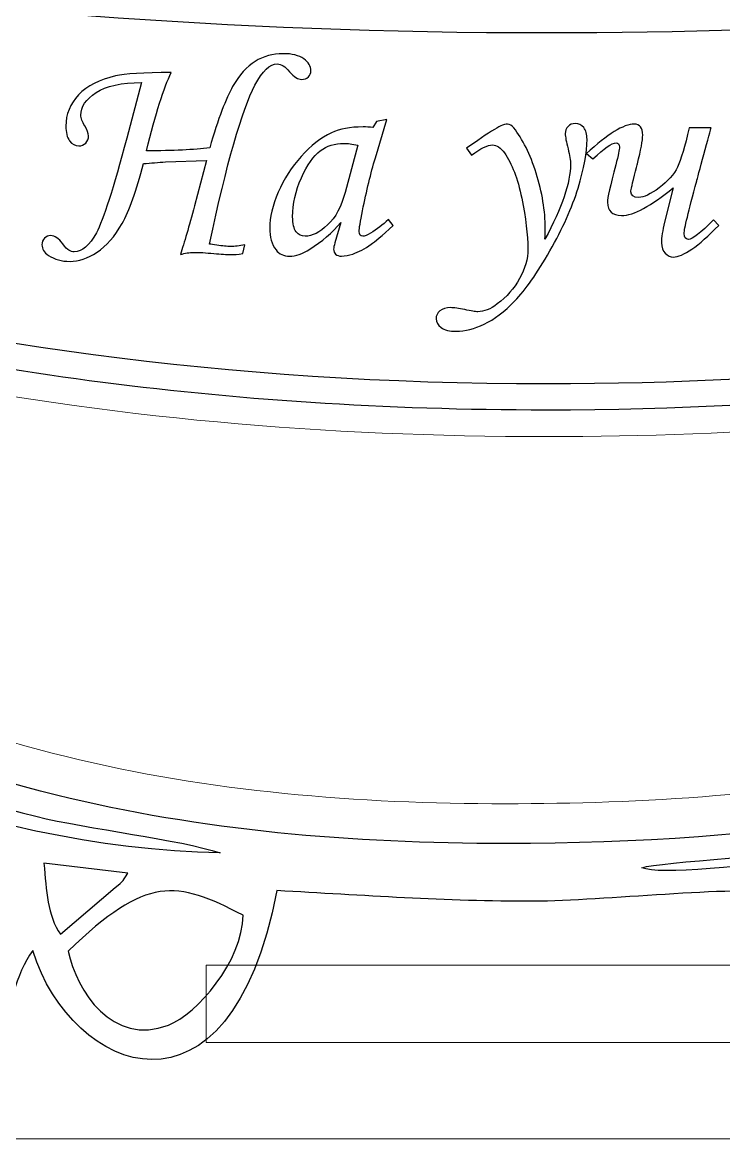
# Model space of a CAD drawing. Header units: millimetres. Extents: x 395 to 1406, y -158 to 315.
# Drawn here: x 633.68 to 660.83, y 143.53 to 186.76 of the extents above; entities that cross this region are included whole.
import ezdxf

# ---------------------------------------------------------------- set-up
doc = ezdxf.new("R2010")
doc.units = ezdxf.units.MM
doc.header["$MEASUREMENT"] = 0
for name, color, linetype in [('Azul', 5, 'Continuous'), ('negra', 7, 'Continuous'), ('Roja', 1, 'Continuous')]:
    doc.layers.add(name, color=color, linetype=linetype)

msp = doc.modelspace()

# ---------------------------------------------------------------- linework, layer by layer
at = {"layer": 'Azul', "lineweight": 50}
msp.add_open_spline([(614.6541, 151.3903), (614.6541, 151.3903), (591.0845, 151.3903), (591.0845, 151.3903), (591.0845, 151.3903), (590.0261, 151.3903), (589.1602, 152.2562), (589.1602, 153.3146), (589.1602, 153.3146), (589.1602, 153.3146), (589.1602, 277.7534), (589.1602, 277.7534), (589.1602, 277.7534), (589.1602, 278.8118), (590.0261, 279.6777), (591.0845, 279.6777), (591.0845, 279.6777), (591.0845, 279.6777), (715.5233, 279.6777), (715.5233, 279.6777), (715.5233, 279.6777), (716.5817, 279.6777), (717.4476, 278.8118), (717.4476, 277.7534), (717.4476, 277.7534), (717.4476, 277.7534), (717.4476, 153.3146), (717.4476, 153.3146), (717.4476, 153.3146), (717.4476, 152.2562), (716.5817, 151.3903), (715.5233, 151.3903), (715.5233, 151.3903), (715.5233, 151.3903), (691.2277, 151.3903), (691.2277, 151.3903)], degree=3, knots=[0, 0, 0, 0, 0.1, 0.1, 0.1, 0.1, 0.2, 0.2, 0.2, 0.2, 0.3, 0.3, 0.3, 0.3, 0.4, 0.4, 0.4, 0.4, 0.5, 0.5, 0.5, 0.5, 0.6, 0.6, 0.6, 0.6, 0.7, 0.7, 0.7, 0.7, 0.8, 0.8, 0.8, 0.8, 1, 1, 1, 1], dxfattribs=at)
at = {"layer": 'Azul'}
for points, knots in [([(605.7058, 176.0122), (606.6749, 174.638), (607.2769, 172.5993), (608.0942, 171.123), (608.0942, 171.123), (610.0882, 167.52), (613.2122, 163.9192), (616.5461, 161.5371), (616.5461, 161.5371), (617.2954, 161.0016), (618.2196, 160.5263), (618.6258, 159.9509), (618.6258, 159.9509), (616.8864, 158.6982), (616.6951, 159.2563), (615.3588, 157.3852), (615.3588, 157.3852), (614.5041, 156.1885), (614.0181, 154.3459), (615.1187, 152.8381), (615.1187, 152.8381), (617.4178, 149.6881), (621.1518, 152.2165), (623.7906, 153.4561), (623.7906, 153.4561), (623.6609, 151.8179), (622.6537, 149.4322), (623.2457, 147.7619), (623.2457, 147.7619), (623.8637, 146.0196), (625.8355, 146.0374), (627.4032, 145.1403), (627.4032, 145.1403), (627.4032, 145.1403), (629.949, 145.1403), (629.949, 145.1403), (629.949, 145.1403), (631.4122, 146.293), (631.5296, 145.7986), (632.5969, 147.441), (632.5969, 147.441), (633.2454, 148.4383), (633.4033, 149.9419), (634.0837, 150.8161), (634.0837, 150.8161), (635.593, 146.0135), (641.7227, 143.5936), (643.5321, 153.1393), (643.5321, 153.1393), (646.8675, 152.9598), (650.063, 152.716), (653.4681, 152.7294), (653.4681, 152.7294), (656.253, 152.7402), (661.0116, 153.3126), (663.2796, 153.0689), (663.2796, 153.0689), (663.8295, 147.0334), (667.9705, 145.2609), (670.7736, 147.7501), (670.7736, 147.7501), (671.6291, 148.5099), (671.8927, 149.8054), (672.8769, 150.8207), (672.8769, 150.8207), (673.9989, 146.9289), (673.9764, 147.2167), (676.7231, 145.1403), (676.7231, 145.1403), (676.7231, 145.1403), (679.4494, 145.1403), (679.4494, 145.1403), (679.4494, 145.1403), (679.7054, 145.2963), (679.3057, 145.1251), (680.0526, 145.442), (680.0526, 145.442), (680.0526, 145.442), (681.8285, 146.1399), (681.8285, 146.1399), (681.8285, 146.1399), (682.6742, 146.546), (683.1419, 146.811), (683.4724, 147.7231), (683.4724, 147.7231), (684.1027, 149.4617), (683.0845, 151.7124), (682.9478, 153.3639), (682.9478, 153.3639), (685.4469, 152.7614), (689.0113, 149.2978), (691.5828, 152.8034), (691.5828, 152.8034), (692.7221, 154.3565), (692.3064, 156.0574), (691.3316, 157.4116), (691.3316, 157.4116), (690.3859, 158.7256), (689.3644, 159.4713), (687.5417, 160.1065), (687.5417, 160.1065), (687.9676, 161.1113), (689.4662, 161.8081), (691.3112, 163.5821), (691.3112, 163.5821), (694.238, 166.3969), (695.6189, 168.2349), (697.3187, 171.841), (697.3187, 171.841), (707.6619, 182.8611), (715.2638, 202.1996), (698.3284, 223.9269), (698.3284, 223.9269), (692.149, 231.2481), (689.0867, 230.9362), (686.5328, 234.7287), (686.5328, 234.7287), (684.7647, 237.354), (683.4641, 238.0925), (683.6971, 239.659), (683.6971, 239.659), (684.5542, 240.1424), (689.5084, 241.2334), (690.6008, 241.2495), (690.6008, 241.2495), (690.6008, 241.2495), (691.9402, 238.2833), (691.9402, 238.2833), (691.9402, 238.2833), (693.2147, 238.52), (695.3574, 240.1586), (695.8428, 241.0053), (695.8428, 241.0053), (695.6576, 241.5234), (692.3353, 246.1534), (690.708, 246.082), (690.708, 246.082), (689.0144, 246.0076), (685.2024, 243.7936), (683.4534, 243.2691), (683.4534, 243.2691), (683.1314, 244.0356), (682.8576, 245.1754), (682.484, 246.0591), (682.484, 246.0591), (682.0138, 247.1698), (681.4219, 247.8827), (681.1192, 248.8147), (681.1192, 248.8147), (681.1192, 248.8147), (687.1019, 253.3123), (687.1019, 253.3123), (687.1019, 253.3123), (686.8441, 254.4779), (686.6774, 254.2105), (685.6233, 254.8912), (685.6233, 254.8912), (686.4987, 255.5052), (687.569, 256.4403), (688.4959, 257.1482), (688.4959, 257.1482), (689.554, 257.9567), (690.6487, 258.4989), (689.3615, 259.8441), (689.3615, 259.8441), (690.6736, 260.7315), (693.3836, 263.7764), (693.1998, 266.318), (693.1998, 266.318), (693.1998, 266.318), (692.5376, 266.318), (692.5376, 266.318), (692.5376, 266.318), (691.4485, 265.2343), (677.7519, 258.565), (675.5056, 258.007), (675.5056, 258.007), (675.1862, 258.2882), (674.9753, 258.5232), (674.5183, 258.8941), (674.5183, 258.8941), (674.9105, 259.0802), (675.3029, 259.2659), (675.6952, 259.452), (675.6952, 259.452), (674.5004, 260.6015), (673.1206, 260.5266), (671.5102, 260.2926), (671.5102, 260.2926), (671.4215, 260.5092), (671.3325, 260.7255), (671.2438, 260.9422), (671.2438, 260.9422), (670.3754, 262.3085), (669.3034, 261.0444), (668.1653, 260.2481), (668.1653, 260.2481), (666.7333, 259.2462), (665.9724, 258.6536), (667.0805, 256.5226), (667.0805, 256.5226), (668.0191, 256.1436), (668.9845, 256.4154), (670.2425, 256.4089), (670.2425, 256.4089), (669.8765, 256.2857), (669.5099, 256.1629), (669.1438, 256.04), (669.1438, 256.04), (666.2369, 255.4388), (656.2501, 255.9346), (653.1991, 255.8717), (653.1991, 255.8717), (650.6442, 255.8193), (640.7371, 255.4498), (638.2329, 256.2555), (638.2329, 256.2555), (637.4676, 256.5018), (637.9578, 256.6456), (637.8445, 256.941), (637.8445, 256.941), (637.8445, 256.941), (633.1516, 255.8031), (633.1516, 255.8031), (633.1516, 255.8031), (633.3856, 256.897), (634.7909, 258.1151), (635.6443, 258.7977), (635.6443, 258.7977), (635.1751, 259.4817), (634.1993, 259.872), (635.9255, 260.1936), (635.9255, 260.1936), (636.9574, 260.3861), (638.0197, 260.1457), (639.0813, 260.2308), (639.0813, 260.2308), (638.7607, 260.9127), (638.7683, 260.8584), (638.5597, 261.5494), (638.5597, 261.5494), (640.6639, 261.1995), (643.2821, 260.1156), (642.0047, 257.6207), (642.0047, 257.6207), (642.0047, 257.6207), (641.6337, 257.1241), (641.6337, 257.1241), (641.6337, 257.1241), (644.81, 257.5483), (641.7476, 262.5411), (638.1189, 261.8971), (638.1189, 261.8971), (637.6086, 261.1307), (638.0553, 261.722), (637.9154, 260.9497), (637.9154, 260.9497), (637.9154, 260.9497), (637.8498, 260.6333), (637.8498, 260.6333), (637.8498, 260.6333), (635.8091, 260.7975), (634.98, 260.4672), (633.8566, 259.6018), (633.8566, 259.6018), (634.0983, 258.9144), (633.821, 259.4994), (634.3388, 259.0464), (634.3388, 259.0464), (634.5231, 258.8854), (634.6398, 258.7503), (634.6722, 258.8156), (634.6722, 258.8156), (634.6975, 258.8664), (634.7981, 258.7519), (634.8502, 258.7059), (634.8502, 258.7059), (634.4886, 258.4112), (634.0903, 257.9405), (633.8826, 257.7339), (633.8826, 257.7339), (631.8205, 258.0672), (617.1841, 265.1799), (616.0059, 266.318), (616.0059, 266.318), (616.0059, 266.318), (615.3585, 266.318), (615.3585, 266.318), (615.3585, 266.318), (615.1993, 263.6926), (617.9222, 260.7561), (619.1942, 259.8386), (619.1942, 259.8386), (617.6577, 258.2577), (620.005, 257.3712), (622.9288, 254.8494), (622.9288, 254.8494), (621.9978, 254.2267), (621.9389, 254.4805), (621.4747, 253.6617), (621.4747, 253.6617), (621.859, 252.2728), (626.0306, 250.5033), (627.6989, 248.5453), (627.6989, 248.5453), (626.9071, 246.892), (625.8783, 245.2564), (625.4963, 243.1279), (625.4963, 243.1279), (623.3118, 243.6302), (619.7946, 245.9162), (617.8443, 246.0667), (617.8443, 246.0667), (616.337, 246.1831), (615.6795, 244.64), (614.8488, 243.8065), (614.8488, 243.8065), (613.9774, 242.9323), (612.9854, 242.0253), (612.5728, 241.0053), (612.5728, 241.0053), (613.3502, 240.0176), (614.9764, 238.704), (616.3071, 238.3179), (616.3071, 238.3179), (617.2585, 239.2601), (617.1206, 240.1881), (617.923, 241.2318), (617.923, 241.2318), (619.1374, 241.2709), (622.4536, 240.3586), (623.567, 239.9933), (623.567, 239.9933), (623.0858, 239.0131), (622.4639, 238.6286), (621.7342, 237.7344), (621.7342, 237.7344), (621.7342, 237.7344), (618.3657, 233.2883), (618.3657, 233.2883), (618.3657, 233.2883), (617.3199, 232.0176), (612.0835, 229.7975), (607.8891, 224.3743), (607.8891, 224.3743), (596.4194, 209.5445), (594.7102, 191.604), (605.7058, 176.0122)], [0, 0, 0, 0, 0.0113636, 0.0113636, 0.0113636, 0.0113636, 0.0227273, 0.0227273, 0.0227273, 0.0227273, 0.0340909, 0.0340909, 0.0340909, 0.0340909, 0.0454545, 0.0454545, 0.0454545, 0.0454546, 0.0568182, 0.0568182, 0.0568182, 0.0568182, 0.0681818, 0.0681818, 0.0681818, 0.0681818, 0.0795455, 0.0795455, 0.0795455, 0.0795455, 0.0909091, 0.0909091, 0.0909091, 0.0909091, 0.1022727, 0.1022727, 0.1022727, 0.1022727, 0.1136364, 0.1136364, 0.1136364, 0.1136364, 0.125, 0.125, 0.125, 0.125, 0.1363636, 0.1363636, 0.1363636, 0.1363636, 0.1477273, 0.1477273, 0.1477273, 0.1477273, 0.1590909, 0.1590909, 0.1590909, 0.1590909, 0.1704545, 0.1704545, 0.1704545, 0.1704546, 0.1818182, 0.1818182, 0.1818182, 0.1818182, 0.1931818, 0.1931818, 0.1931818, 0.1931818, 0.2045455, 0.2045455, 0.2045455, 0.2045455, 0.2159091, 0.2159091, 0.2159091, 0.2159091, 0.2272727, 0.2272727, 0.2272727, 0.2272727, 0.2386364, 0.2386364, 0.2386364, 0.2386364, 0.25, 0.25, 0.25, 0.25, 0.2613636, 0.2613636, 0.2613636, 0.2613636, 0.2727273, 0.2727273, 0.2727273, 0.2727273, 0.2840909, 0.2840909, 0.2840909, 0.2840909, 0.2954545, 0.2954545, 0.2954545, 0.2954546, 0.3068182, 0.3068182, 0.3068182, 0.3068182, 0.3181818, 0.3181818, 0.3181818, 0.3181818, 0.3295455, 0.3295455, 0.3295455, 0.3295455, 0.3409091, 0.3409091, 0.3409091, 0.3409091, 0.3522727, 0.3522727, 0.3522727, 0.3522727, 0.3636364, 0.3636364, 0.3636364, 0.3636364, 0.375, 0.375, 0.375, 0.375, 0.3863636, 0.3863636, 0.3863636, 0.3863636, 0.3977273, 0.3977273, 0.3977273, 0.3977273, 0.4090909, 0.4090909, 0.4090909, 0.4090909, 0.4204545, 0.4204545, 0.4204545, 0.4204546, 0.4318182, 0.4318182, 0.4318182, 0.4318182, 0.4431818, 0.4431818, 0.4431818, 0.4431818, 0.4545455, 0.4545455, 0.4545455, 0.4545455, 0.4659091, 0.4659091, 0.4659091, 0.4659091, 0.4772727, 0.4772727, 0.4772727, 0.4772727, 0.4886364, 0.4886364, 0.4886364, 0.4886364, 0.5, 0.5, 0.5, 0.5, 0.5113636, 0.5113636, 0.5113636, 0.5113636, 0.5227273, 0.5227273, 0.5227273, 0.5227273, 0.5340909, 0.5340909, 0.5340909, 0.5340909, 0.5454545, 0.5454545, 0.5454545, 0.5454546, 0.5568182, 0.5568182, 0.5568182, 0.5568182, 0.5681818, 0.5681818, 0.5681818, 0.5681818, 0.5795455, 0.5795455, 0.5795455, 0.5795455, 0.5909091, 0.5909091, 0.5909091, 0.5909091, 0.6022727, 0.6022727, 0.6022727, 0.6022727, 0.6136364, 0.6136364, 0.6136364, 0.6136364, 0.625, 0.625, 0.625, 0.625, 0.6363636, 0.6363636, 0.6363636, 0.6363636, 0.6477273, 0.6477273, 0.6477273, 0.6477273, 0.6590909, 0.6590909, 0.6590909, 0.6590909, 0.6704545, 0.6704545, 0.6704545, 0.6704546, 0.6818182, 0.6818182, 0.6818182, 0.6818182, 0.6931818, 0.6931818, 0.6931818, 0.6931818, 0.7045455, 0.7045455, 0.7045455, 0.7045455, 0.7159091, 0.7159091, 0.7159091, 0.7159091, 0.7272727, 0.7272727, 0.7272727, 0.7272727, 0.7386364, 0.7386364, 0.7386364, 0.7386364, 0.75, 0.75, 0.75, 0.75, 0.7613636, 0.7613636, 0.7613636, 0.7613636, 0.7727273, 0.7727273, 0.7727273, 0.7727273, 0.7840909, 0.7840909, 0.7840909, 0.7840909, 0.7954545, 0.7954545, 0.7954545, 0.7954546, 0.8068182, 0.8068182, 0.8068182, 0.8068182, 0.8181818, 0.8181818, 0.8181818, 0.8181818, 0.8295455, 0.8295455, 0.8295455, 0.8295455, 0.8409091, 0.8409091, 0.8409091, 0.8409091, 0.8522727, 0.8522727, 0.8522727, 0.8522727, 0.8636364, 0.8636364, 0.8636364, 0.8636364, 0.875, 0.875, 0.875, 0.875, 0.8863636, 0.8863636, 0.8863636, 0.8863636, 0.8977273, 0.8977273, 0.8977273, 0.8977273, 0.9090909, 0.9090909, 0.9090909, 0.9090909, 0.9204545, 0.9204545, 0.9204545, 0.9204546, 0.9318182, 0.9318182, 0.9318182, 0.9318182, 0.9431818, 0.9431818, 0.9431818, 0.9431818, 0.9545455, 0.9545455, 0.9545455, 0.9545455, 0.9659091, 0.9659091, 0.9659091, 0.9659091, 0.9772727, 0.9772727, 0.9772727, 0.9772727, 1, 1, 1, 1]), ([(699.0224, 183.0397), (699.9151, 185.3114), (700.1965, 189.9952), (699.8661, 192.6066), (699.8661, 192.6066), (696.1311, 190.805), (689.9866, 189.2704), (682.2738, 188.1755), (682.2738, 188.1755), (674.2329, 187.0339), (664.4756, 186.3649), (653.9632, 186.3649), (653.9632, 186.3649), (641.5704, 186.3649), (630.2316, 187.2937), (621.5183, 188.8297), (621.5183, 188.8297), (613.6996, 190.208), (607.955, 192.0988), (605.3957, 194.2738), (605.3957, 194.2738), (605.3957, 194.2738), (605.3667, 187.3206), (605.3667, 187.3206), (605.3667, 187.3206), (607.0851, 183.2435), (613.0442, 179.614), (621.6573, 176.9901), (621.6573, 176.9901), (630.3071, 174.3551), (641.6001, 172.7606), (653.9632, 172.7606), (653.9632, 172.7606), (663.9698, 172.7606), (673.276, 173.8055), (681.0477, 175.6017), (681.0477, 175.6017), (688.9151, 177.42), (695.1973, 180.0014), (699.0224, 183.0397)], [0, 0, 0, 0, 0.0909091, 0.0909091, 0.0909091, 0.0909091, 0.1818182, 0.1818182, 0.1818182, 0.1818182, 0.2727273, 0.2727273, 0.2727273, 0.2727273, 0.3636364, 0.3636364, 0.3636364, 0.3636364, 0.4545455, 0.4545455, 0.4545455, 0.4545455, 0.5454545, 0.5454545, 0.5454545, 0.5454546, 0.6363636, 0.6363636, 0.6363636, 0.6363636, 0.7272727, 0.7272727, 0.7272727, 0.7272727, 0.8181818, 0.8181818, 0.8181818, 0.8181818, 1, 1, 1, 1]), ([(642.2927, 178.1436), (642.2927, 178.1436), (642.2206, 177.807), (642.2206, 177.807), (642.2206, 177.807), (642.0202, 177.7829), (641.8678, 177.7709), (641.7616, 177.7709), (641.7616, 177.7709), (641.5933, 177.7709), (641.3688, 177.7849), (641.0903, 177.813), (641.0903, 177.813), (640.7917, 177.841), (640.5371, 177.8551), (640.3247, 177.8551), (640.3247, 177.8551), (640.1544, 177.8551), (639.98, 177.827), (639.7996, 177.7709), (639.7996, 177.7709), (639.9519, 178.2258), (640.1323, 178.8531), (640.3407, 179.6547), (640.3407, 179.6547), (640.3407, 179.6547), (640.8077, 181.4143), (640.8077, 181.4143), (640.8077, 181.4143), (640.8077, 181.4143), (639.2265, 181.3562), (639.2265, 181.3562), (639.2265, 181.3562), (638.9479, 181.3422), (638.6633, 181.3201), (638.3707, 181.2941), (638.3707, 181.2941), (638.1002, 180.2479), (637.8236, 179.4723), (637.541, 178.9713), (637.541, 178.9713), (637.2585, 178.4683), (636.9358, 178.0995), (636.5731, 177.8631), (636.5731, 177.8631), (636.2103, 177.6246), (635.8616, 177.5063), (635.5289, 177.5063), (635.5289, 177.5063), (635.2043, 177.5063), (634.9257, 177.5845), (634.6932, 177.7408), (634.6932, 177.7408), (634.5249, 177.851), (634.4407, 177.9873), (634.4407, 178.1517), (634.4407, 178.1517), (634.4407, 178.2499), (634.4748, 178.334), (634.5409, 178.4022), (634.5409, 178.4022), (634.6071, 178.4703), (634.6872, 178.5044), (634.7814, 178.5044), (634.7814, 178.5044), (634.9337, 178.5044), (635.09, 178.3982), (635.2504, 178.1837), (635.2504, 178.1837), (635.3466, 178.0535), (635.4267, 177.9713), (635.4868, 177.9352), (635.4868, 177.9352), (635.547, 177.8971), (635.6151, 177.8791), (635.6893, 177.8791), (635.6893, 177.8791), (635.9939, 177.8791), (636.2805, 178.1256), (636.549, 178.6186), (636.549, 178.6186), (636.8156, 179.1116), (637.2084, 180.3321), (637.7254, 182.2801), (637.7254, 182.2801), (637.7254, 182.2801), (638.3006, 184.4325), (638.3006, 184.4325), (638.3006, 184.4325), (637.517, 184.4325), (636.9278, 184.3022), (636.535, 184.0437), (636.535, 184.0437), (636.1402, 183.7851), (635.9438, 183.4925), (635.9438, 183.1679), (635.9438, 183.1679), (635.9438, 183.0577), (635.9959, 182.9194), (636.1021, 182.751), (636.1021, 182.751), (636.1963, 182.5927), (636.2444, 182.4664), (636.2444, 182.3682), (636.2444, 182.3682), (636.2444, 182.254), (636.2083, 182.1598), (636.1362, 182.0877), (636.1362, 182.0877), (636.064, 182.0155), (635.9738, 181.9795), (635.8636, 181.9795), (635.8636, 181.9795), (635.7273, 181.9795), (635.6111, 182.0456), (635.5129, 182.1759), (635.5129, 182.1759), (635.4147, 182.3081), (635.3666, 182.4985), (635.3666, 182.749), (635.3666, 182.749), (635.3666, 183.2039), (635.5309, 183.6048), (635.8596, 183.9535), (635.8596, 183.9535), (636.1883, 184.3022), (636.6652, 184.5487), (637.2905, 184.693), (637.2905, 184.693), (637.6513, 184.7752), (638.3687, 184.8172), (639.4449, 184.8172), (639.4449, 184.8172), (639.1603, 184.2421), (638.8417, 183.232), (638.489, 181.7871), (638.489, 181.7871), (639.5231, 181.7871), (640.3387, 181.8271), (640.9339, 181.9073), (640.9339, 181.9073), (641.2666, 183.0356), (641.5632, 183.8252), (641.8218, 184.2761), (641.8218, 184.2761), (642.0803, 184.725), (642.3709, 185.0497), (642.6935, 185.2501), (642.6935, 185.2501), (643.0182, 185.4505), (643.3789, 185.5507), (643.7777, 185.5507), (643.7777, 185.5507), (644.1224, 185.5507), (644.389, 185.4846), (644.5754, 185.3503), (644.5754, 185.3503), (644.7617, 185.2181), (644.8539, 185.0637), (644.8539, 184.8934), (644.8539, 184.8934), (644.8539, 184.7932), (644.8199, 184.713), (644.7537, 184.6489), (644.7537, 184.6489), (644.6876, 184.5848), (644.6014, 184.5527), (644.4952, 184.5527), (644.4952, 184.5527), (644.3569, 184.5527), (644.2026, 184.6529), (644.0303, 184.8533), (644.0303, 184.8533), (643.8539, 185.0537), (643.6956, 185.1539), (643.5593, 185.1539), (643.5593, 185.1539), (643.2647, 185.1539), (642.9741, 184.8794), (642.6875, 184.3322), (642.6875, 184.3322), (642.1805, 183.3603), (641.5933, 181.3101), (640.9259, 178.1797), (640.9259, 178.1797), (640.9921, 178.1717), (641.0863, 178.1597), (641.2065, 178.1396), (641.2065, 178.1396), (641.431, 178.1016), (641.6093, 178.0835), (641.7476, 178.0835), (641.7476, 178.0835), (641.9079, 178.0835), (642.0903, 178.1036), (642.2927, 178.1436)], [0, 0, 0, 0, 0.02, 0.02, 0.02, 0.02, 0.04, 0.04, 0.04, 0.04, 0.06, 0.06, 0.06, 0.06, 0.08, 0.08, 0.08, 0.08, 0.1, 0.1, 0.1, 0.1, 0.12, 0.12, 0.12, 0.12, 0.14, 0.14, 0.14, 0.14, 0.16, 0.16, 0.16, 0.16, 0.18, 0.18, 0.18, 0.18, 0.2, 0.2, 0.2, 0.2, 0.22, 0.22, 0.22, 0.22, 0.24, 0.24, 0.24, 0.24, 0.26, 0.26, 0.26, 0.26, 0.28, 0.28, 0.28, 0.28, 0.3, 0.3, 0.3, 0.3, 0.32, 0.32, 0.32, 0.32, 0.34, 0.34, 0.34, 0.34, 0.36, 0.36, 0.36, 0.36, 0.38, 0.38, 0.38, 0.38, 0.4, 0.4, 0.4, 0.4, 0.42, 0.42, 0.42, 0.42, 0.44, 0.44, 0.44, 0.44, 0.46, 0.46, 0.46, 0.46, 0.48, 0.48, 0.48, 0.48, 0.5, 0.5, 0.5, 0.5, 0.52, 0.52, 0.52, 0.52, 0.54, 0.54, 0.54, 0.54, 0.56, 0.56, 0.56, 0.56, 0.58, 0.58, 0.58, 0.58, 0.6, 0.6, 0.6, 0.6, 0.62, 0.62, 0.62, 0.62, 0.64, 0.64, 0.64, 0.64, 0.66, 0.66, 0.66, 0.66, 0.68, 0.68, 0.68, 0.68, 0.7, 0.7, 0.7, 0.7, 0.72, 0.72, 0.72, 0.72, 0.74, 0.74, 0.74, 0.74, 0.76, 0.76, 0.76, 0.76, 0.78, 0.78, 0.78, 0.78, 0.8, 0.8, 0.8, 0.8, 0.82, 0.82, 0.82, 0.82, 0.84, 0.84, 0.84, 0.84, 0.86, 0.86, 0.86, 0.86, 0.88, 0.88, 0.88, 0.88, 0.9, 0.9, 0.9, 0.9, 0.92, 0.92, 0.92, 0.92, 0.94, 0.94, 0.94, 0.94, 0.96, 0.96, 0.96, 0.96, 1, 1, 1, 1]), ([(609.8588, 181.1277), (608.0337, 182.3375), (606.586, 183.6331), (605.572, 184.9948), (605.572, 184.9948), (605.9665, 180.9382), (606.9, 177.0195), (608.5335, 173.4434), (608.5335, 173.4434), (610.1529, 169.8974), (612.9903, 165.947), (615.9298, 163.6132), (615.9298, 163.6132), (621.5564, 159.1473), (631.9608, 154.7598), (641.3439, 154.5991), (641.3439, 154.5991), (639.7716, 155.122), (636.2316, 155.5183), (634.2066, 156.018), (634.2066, 156.018), (628.5962, 157.4024), (622.5486, 159.9026), (618.4837, 164.0112), (618.4837, 164.0112), (618.0653, 164.4339), (617.7539, 164.6161), (617.3482, 165.0301), (617.3482, 165.0301), (613.122, 169.3415), (610.7934, 174.9387), (609.8588, 181.1277)], [0, 0, 0, 0, 0.1111111, 0.1111111, 0.1111111, 0.1111111, 0.2222222, 0.2222222, 0.2222222, 0.2222222, 0.3333333, 0.3333333, 0.3333333, 0.3333333, 0.4444444, 0.4444444, 0.4444444, 0.4444445, 0.5555556, 0.5555556, 0.5555556, 0.5555556, 0.6666667, 0.6666667, 0.6666667, 0.6666667, 0.7777778, 0.7777778, 0.7777778, 0.7777778, 1, 1, 1, 1]), ([(647.3931, 182.9194), (647.3931, 182.9194), (647.7859, 182.9995), (647.7859, 182.9995), (647.7859, 182.9995), (647.7859, 182.9995), (647.347, 181.5145), (647.347, 181.5145), (647.347, 181.5145), (647.1727, 180.9233), (647.0064, 180.2419), (646.85, 179.4703), (646.85, 179.4703), (646.7639, 179.0515), (646.7218, 178.7809), (646.7218, 178.6607), (646.7218, 178.6607), (646.7218, 178.5404), (646.7699, 178.4803), (646.8681, 178.4803), (646.8681, 178.4803), (646.9282, 178.4803), (647.0284, 178.5204), (647.1627, 178.6006), (647.1627, 178.6006), (647.4032, 178.7429), (647.6336, 178.9192), (647.8541, 179.1296), (647.8541, 179.1296), (647.8541, 179.1296), (648.0425, 178.9012), (648.0425, 178.9012), (648.0425, 178.9012), (647.5976, 178.4984), (647.313, 178.2539), (647.1867, 178.1697), (647.1867, 178.1697), (646.9362, 177.9993), (646.6997, 177.8731), (646.4733, 177.7929), (646.4733, 177.7929), (646.323, 177.7388), (646.1787, 177.7108), (646.0384, 177.7108), (646.0384, 177.7108), (645.9382, 177.7108), (645.862, 177.7348), (645.8099, 177.7809), (645.8099, 177.7809), (645.7598, 177.827), (645.7338, 177.8971), (645.7338, 177.9853), (645.7338, 177.9853), (645.7338, 178.0434), (645.7498, 178.1236), (645.7819, 178.2258), (645.7819, 178.2258), (645.7819, 178.2258), (646.0163, 179.0154), (646.0163, 179.0154), (646.0163, 179.0154), (645.6796, 178.6126), (645.2768, 178.2679), (644.8119, 177.9793), (644.8119, 177.9793), (644.5273, 177.8009), (644.2648, 177.7108), (644.0263, 177.7108), (644.0263, 177.7108), (643.7978, 177.7108), (643.6255, 177.7909), (643.5032, 177.9512), (643.5032, 177.9512), (643.3389, 178.1677), (643.2567, 178.4503), (643.2567, 178.799), (643.2567, 178.799), (643.2567, 179.2138), (643.3669, 179.6768), (643.5874, 180.1858), (643.5874, 180.1858), (643.8098, 180.6948), (644.1044, 181.1578), (644.4772, 181.5726), (644.4772, 181.5726), (644.848, 181.9875), (645.2388, 182.2941), (645.6496, 182.4905), (645.6496, 182.4905), (645.9662, 182.6388), (646.3731, 182.7129), (646.8701, 182.7129), (646.8701, 182.7129), (646.9963, 182.7129), (647.1226, 182.7049), (647.2509, 182.6889), (647.2509, 182.6889), (647.2509, 182.6889), (647.3931, 182.9194), (647.3931, 182.9194)], [0, 0, 0, 0, 0.0384615, 0.0384615, 0.0384615, 0.0384615, 0.0769231, 0.0769231, 0.0769231, 0.0769231, 0.1153846, 0.1153846, 0.1153846, 0.1153846, 0.1538462, 0.1538462, 0.1538462, 0.1538462, 0.1923077, 0.1923077, 0.1923077, 0.1923077, 0.2307692, 0.2307692, 0.2307692, 0.2307692, 0.2692308, 0.2692308, 0.2692308, 0.2692308, 0.3076923, 0.3076923, 0.3076923, 0.3076923, 0.3461538, 0.3461538, 0.3461538, 0.3461539, 0.3846154, 0.3846154, 0.3846154, 0.3846154, 0.4230769, 0.4230769, 0.4230769, 0.4230769, 0.4615385, 0.4615385, 0.4615385, 0.4615385, 0.5, 0.5, 0.5, 0.5, 0.5384615, 0.5384615, 0.5384615, 0.5384615, 0.5769231, 0.5769231, 0.5769231, 0.5769231, 0.6153846, 0.6153846, 0.6153846, 0.6153846, 0.6538462, 0.6538462, 0.6538462, 0.6538462, 0.6923077, 0.6923077, 0.6923077, 0.6923077, 0.7307692, 0.7307692, 0.7307692, 0.7307692, 0.7692308, 0.7692308, 0.7692308, 0.7692308, 0.8076923, 0.8076923, 0.8076923, 0.8076923, 0.8461538, 0.8461538, 0.8461538, 0.8461539, 0.8846154, 0.8846154, 0.8846154, 0.8846154, 0.9230769, 0.9230769, 0.9230769, 0.9230769, 1, 1, 1, 1]), ([(651.0687, 181.6187), (651.0687, 181.6187), (650.8763, 181.8953), (650.8763, 181.8953), (650.8763, 181.8953), (650.8763, 181.8953), (651.3091, 182.1899), (651.3091, 182.1899), (651.3091, 182.1899), (651.732, 182.4805), (652.0286, 182.6669), (652.201, 182.751), (652.201, 182.751), (652.2992, 182.7971), (652.3893, 182.8212), (652.4695, 182.8212), (652.4695, 182.8212), (652.5517, 182.8212), (652.6298, 182.7751), (652.704, 182.6809), (652.704, 182.6809), (653.0487, 182.246), (653.3393, 181.6588), (653.5738, 180.9213), (653.5738, 180.9213), (653.8082, 180.1838), (653.9245, 179.4683), (653.9245, 178.7749), (653.9245, 178.7749), (653.9245, 178.6867), (653.9205, 178.5485), (653.9125, 178.3641), (653.9125, 178.3641), (654.5738, 179.5846), (654.9045, 180.5525), (654.9045, 181.27), (654.9045, 181.27), (654.9045, 181.4183), (654.8724, 181.6167), (654.8063, 181.8632), (654.8063, 181.8632), (654.7361, 182.1378), (654.7001, 182.3342), (654.7001, 182.4504), (654.7001, 182.4504), (654.7001, 182.5646), (654.7361, 182.6588), (654.8083, 182.733), (654.8083, 182.733), (654.8824, 182.8071), (654.9726, 182.8452), (655.0828, 182.8452), (655.0828, 182.8452), (655.2191, 182.8452), (655.3313, 182.7931), (655.4155, 182.6869), (655.4155, 182.6869), (655.4997, 182.5807), (655.5418, 182.4304), (655.5418, 182.234), (655.5418, 182.234), (655.5418, 181.7289), (655.4255, 181.0997), (655.1951, 180.3441), (655.1951, 180.3441), (654.9646, 179.5906), (654.6019, 178.7809), (654.1048, 177.9132), (654.1048, 177.9132), (653.6098, 177.0454), (653.1589, 176.4001), (652.7481, 175.9792), (652.7481, 175.9792), (652.3392, 175.5584), (651.9444, 175.2558), (651.5617, 175.0734), (651.5617, 175.0734), (651.1809, 174.891), (650.8202, 174.8008), (650.4795, 174.8008), (650.4795, 174.8008), (650.2209, 174.8008), (650.0265, 174.8489), (649.8943, 174.9451), (649.8943, 174.9451), (649.764, 175.0393), (649.6979, 175.1535), (649.6979, 175.2878), (649.6979, 175.2878), (649.6979, 175.4041), (649.748, 175.5043), (649.8502, 175.5884), (649.8502, 175.5884), (649.9524, 175.6726), (650.0887, 175.7147), (650.261, 175.7147), (650.261, 175.7147), (650.3933, 175.7147), (650.5757, 175.6886), (650.8061, 175.6385), (650.8061, 175.6385), (651.0526, 175.5844), (651.221, 175.5584), (651.3112, 175.5584), (651.3112, 175.5584), (651.5496, 175.5584), (651.8022, 175.6586), (652.0667, 175.859), (652.0667, 175.859), (652.4314, 176.1315), (652.72, 176.4602), (652.9325, 176.839), (652.9325, 176.839), (653.1449, 177.2198), (653.2511, 177.6025), (653.2511, 177.9913), (653.2511, 177.9913), (653.2511, 178.5344), (653.1729, 179.1898), (653.0146, 179.9533), (653.0146, 179.9533), (652.8563, 180.7169), (652.6338, 181.3001), (652.3433, 181.7049), (652.3433, 181.7049), (652.201, 181.9113), (652.0467, 182.0155), (651.8843, 182.0155), (651.8843, 182.0155), (651.6939, 182.0155), (651.4214, 181.8833), (651.0687, 181.6187)], [0, 0, 0, 0, 0.0294118, 0.0294118, 0.0294118, 0.0294118, 0.0588235, 0.0588235, 0.0588235, 0.0588235, 0.0882353, 0.0882353, 0.0882353, 0.0882353, 0.1176471, 0.1176471, 0.1176471, 0.1176471, 0.1470588, 0.1470588, 0.1470588, 0.1470588, 0.1764706, 0.1764706, 0.1764706, 0.1764706, 0.2058824, 0.2058824, 0.2058824, 0.2058824, 0.2352941, 0.2352941, 0.2352941, 0.2352941, 0.2647059, 0.2647059, 0.2647059, 0.2647059, 0.2941176, 0.2941176, 0.2941176, 0.2941177, 0.3235294, 0.3235294, 0.3235294, 0.3235294, 0.3529412, 0.3529412, 0.3529412, 0.3529412, 0.3823529, 0.3823529, 0.3823529, 0.382353, 0.4117647, 0.4117647, 0.4117647, 0.4117647, 0.4411765, 0.4411765, 0.4411765, 0.4411765, 0.4705882, 0.4705882, 0.4705882, 0.4705882, 0.5, 0.5, 0.5, 0.5, 0.5294118, 0.5294118, 0.5294118, 0.5294118, 0.5588235, 0.5588235, 0.5588235, 0.5588235, 0.5882353, 0.5882353, 0.5882353, 0.5882353, 0.6176471, 0.6176471, 0.6176471, 0.6176471, 0.6470588, 0.6470588, 0.6470588, 0.6470588, 0.6764706, 0.6764706, 0.6764706, 0.6764706, 0.7058824, 0.7058824, 0.7058824, 0.7058824, 0.7352941, 0.7352941, 0.7352941, 0.7352941, 0.7647059, 0.7647059, 0.7647059, 0.7647059, 0.7941176, 0.7941176, 0.7941176, 0.7941177, 0.8235294, 0.8235294, 0.8235294, 0.8235294, 0.8529412, 0.8529412, 0.8529412, 0.8529412, 0.8823529, 0.8823529, 0.8823529, 0.882353, 0.9117647, 0.9117647, 0.9117647, 0.9117647, 0.9411765, 0.9411765, 0.9411765, 0.9411765, 1, 1, 1, 1]), ([(655.7722, 181.4744), (655.7722, 181.4744), (655.5157, 181.6788), (655.5157, 181.6788), (655.5157, 181.6788), (656.3354, 182.4404), (656.9547, 182.8212), (657.3735, 182.8212), (657.3735, 182.8212), (657.5879, 182.8212), (657.6962, 182.6809), (657.6962, 182.3983), (657.6962, 182.3983), (657.6962, 182.1939), (657.628, 181.8231), (657.4897, 181.282), (657.4897, 181.282), (657.4897, 181.282), (657.2753, 180.4062), (657.2753, 180.4062), (657.2753, 180.4062), (657.2533, 180.3161), (657.2412, 180.2499), (657.2412, 180.2058), (657.2412, 180.2058), (657.2412, 180.0575), (657.3414, 179.9834), (657.5419, 179.9834), (657.5419, 179.9834), (657.7383, 179.9834), (658.0048, 180.1076), (658.3395, 180.3582), (658.3395, 180.3582), (658.6722, 180.6067), (658.9086, 180.8752), (659.0449, 181.1618), (659.0449, 181.1618), (659.1832, 181.4504), (659.3335, 181.9534), (659.4958, 182.6769), (659.4958, 182.6769), (659.4958, 182.6769), (660.3416, 182.6769), (660.3416, 182.6769), (660.3416, 182.6769), (660.3416, 182.6769), (659.7904, 180.6247), (659.7904, 180.6247), (659.7904, 180.6247), (659.4658, 179.4323), (659.3034, 178.7549), (659.3034, 178.5885), (659.3034, 178.5885), (659.3034, 178.4362), (659.3596, 178.3601), (659.4738, 178.3601), (659.4738, 178.3601), (659.6141, 178.3601), (659.9387, 178.6126), (660.4438, 179.1176), (660.4438, 179.1176), (660.4438, 179.1176), (660.6382, 178.9012), (660.6382, 178.9012), (660.6382, 178.9012), (659.8465, 178.0835), (659.2594, 177.6747), (658.8786, 177.6747), (658.8786, 177.6747), (658.7684, 177.6747), (658.6641, 177.7248), (658.5679, 177.823), (658.5679, 177.823), (658.4717, 177.9212), (658.4236, 178.0555), (658.4236, 178.2298), (658.4236, 178.2298), (658.4236, 178.4342), (658.4637, 178.7008), (658.5459, 179.0274), (658.5459, 179.0274), (658.5459, 179.0274), (658.8806, 180.3602), (658.8806, 180.3602), (658.8806, 180.3602), (658.0188, 179.6447), (657.3515, 179.286), (656.8805, 179.286), (656.8805, 179.286), (656.5158, 179.286), (656.3334, 179.4563), (656.3334, 179.795), (656.3334, 179.795), (656.3334, 179.9553), (656.4416, 180.4403), (656.656, 181.25), (656.656, 181.25), (656.7502, 181.6127), (656.7963, 181.8412), (656.7963, 181.9354), (656.7963, 181.9354), (656.7963, 182.0456), (656.7542, 182.0997), (656.6681, 182.0997), (656.6681, 182.0997), (656.5057, 182.0997), (656.2071, 181.8913), (655.7722, 181.4744)], [0, 0, 0, 0, 0.0357143, 0.0357143, 0.0357143, 0.0357143, 0.0714286, 0.0714286, 0.0714286, 0.0714286, 0.1071429, 0.1071429, 0.1071429, 0.1071429, 0.1428571, 0.1428571, 0.1428571, 0.1428572, 0.1785714, 0.1785714, 0.1785714, 0.1785714, 0.2142857, 0.2142857, 0.2142857, 0.2142857, 0.25, 0.25, 0.25, 0.25, 0.2857143, 0.2857143, 0.2857143, 0.2857143, 0.3214286, 0.3214286, 0.3214286, 0.3214286, 0.3571429, 0.3571429, 0.3571429, 0.3571429, 0.3928571, 0.3928571, 0.3928571, 0.3928572, 0.4285714, 0.4285714, 0.4285714, 0.4285714, 0.4642857, 0.4642857, 0.4642857, 0.4642857, 0.5, 0.5, 0.5, 0.5, 0.5357143, 0.5357143, 0.5357143, 0.5357143, 0.5714286, 0.5714286, 0.5714286, 0.5714286, 0.6071429, 0.6071429, 0.6071429, 0.6071429, 0.6428571, 0.6428571, 0.6428571, 0.6428572, 0.6785714, 0.6785714, 0.6785714, 0.6785714, 0.7142857, 0.7142857, 0.7142857, 0.7142857, 0.75, 0.75, 0.75, 0.75, 0.7857143, 0.7857143, 0.7857143, 0.7857143, 0.8214286, 0.8214286, 0.8214286, 0.8214286, 0.8571429, 0.8571429, 0.8571429, 0.8571429, 0.8928571, 0.8928571, 0.8928571, 0.8928572, 0.9285714, 0.9285714, 0.9285714, 0.9285714, 1, 1, 1, 1]), ([(646.6657, 182.0115), (646.4552, 182.0536), (646.2769, 182.0757), (646.1326, 182.0757), (646.1326, 182.0757), (645.7819, 182.0757), (645.4752, 181.9795), (645.2127, 181.7851), (645.2127, 181.7851), (644.9502, 181.5907), (644.7077, 181.242), (644.4832, 180.7389), (644.4832, 180.7389), (644.2588, 180.2359), (644.1465, 179.7329), (644.1465, 179.2319), (644.1465, 179.2319), (644.1465, 178.9653), (644.1906, 178.7749), (644.2808, 178.6567), (644.2808, 178.6567), (644.371, 178.5384), (644.4892, 178.4803), (644.6335, 178.4803), (644.6335, 178.4803), (644.9021, 178.4803), (645.1907, 178.6266), (645.4993, 178.9172), (645.4993, 178.9172), (645.8079, 179.2098), (646.0344, 179.6307), (646.1787, 180.1778), (646.1787, 180.1778), (646.1787, 180.1778), (646.6657, 182.0115), (646.6657, 182.0115)], [0, 0, 0, 0, 0.1, 0.1, 0.1, 0.1, 0.2, 0.2, 0.2, 0.2, 0.3, 0.3, 0.3, 0.3, 0.4, 0.4, 0.4, 0.4, 0.5, 0.5, 0.5, 0.5, 0.6, 0.6, 0.6, 0.6, 0.7, 0.7, 0.7, 0.7, 0.8, 0.8, 0.8, 0.8, 1, 1, 1, 1]), ([(699.0438, 181.8012), (697.7219, 180.8273), (696.157, 179.9031), (694.3773, 179.0386), (694.3773, 179.0386), (691.5788, 166.3107), (683.4964, 158.9331), (671.653, 156.0279), (671.653, 156.0279), (669.3102, 155.4532), (667.2285, 155.0778), (664.8412, 154.7276), (664.8412, 154.7276), (663.6169, 154.5478), (658.3088, 154.2455), (657.6701, 154.0268), (657.6701, 154.0268), (658.985, 153.4465), (670.7938, 155.3226), (672.9435, 155.8182), (672.9435, 155.8182), (677.7466, 156.925), (681.9927, 158.5589), (685.6941, 160.8554), (685.6941, 160.8554), (693.321, 165.5873), (697.4094, 173.24), (699.0438, 181.8012)], [0, 0, 0, 0, 0.125, 0.125, 0.125, 0.125, 0.25, 0.25, 0.25, 0.25, 0.375, 0.375, 0.375, 0.375, 0.5, 0.5, 0.5, 0.5, 0.625, 0.625, 0.625, 0.625, 0.75, 0.75, 0.75, 0.75, 1, 1, 1, 1]), ([(693.2767, 178.5238), (689.9036, 177.0044), (685.8462, 175.6867), (681.2703, 174.6291), (681.2703, 174.6291), (673.4236, 172.8156), (664.0401, 171.7606), (653.9632, 171.7606), (653.9632, 171.7606), (641.5094, 171.7606), (630.1138, 173.3727), (621.3683, 176.0369), (621.3683, 176.0369), (617.4214, 177.2393), (614.0081, 178.6613), (611.2706, 180.2522), (611.2706, 180.2522), (613.7317, 167.2596), (621.5915, 160.141), (635.0065, 156.8364), (635.0065, 156.8364), (640.5935, 155.4604), (646.44, 154.9603), (652.3913, 154.9637), (652.3913, 154.9637), (672.9359, 154.9735), (688.8153, 160.1784), (693.2767, 178.5238)], [0, 0, 0, 0, 0.125, 0.125, 0.125, 0.125, 0.25, 0.25, 0.25, 0.25, 0.375, 0.375, 0.375, 0.375, 0.5, 0.5, 0.5, 0.5, 0.625, 0.625, 0.625, 0.625, 0.75, 0.75, 0.75, 0.75, 1, 1, 1, 1]), ([(635.1569, 151.4476), (634.6556, 152.166), (634.6066, 153.1342), (634.5203, 154.1983), (634.5203, 154.1983), (634.5203, 154.1983), (637.7605, 153.8105), (637.7605, 153.8105), (637.7605, 153.8105), (637.4853, 153.3925), (637.6382, 153.5775), (637.2817, 153.2566), (637.2817, 153.2566), (637.2817, 153.2566), (635.1569, 151.4476), (635.1569, 151.4476)], [0, 0, 0, 0, 0.2, 0.2, 0.2, 0.2, 0.4, 0.4, 0.4, 0.4, 0.6, 0.6, 0.6, 0.6, 1, 1, 1, 1])]:
    msp.add_open_spline(points, degree=3, knots=knots, dxfattribs=at)
at = {"layer": 'negra'}
msp.add_open_spline([(635.4541, 150.7952), (638.5183, 153.747), (639.6208, 153.5276), (642.2258, 152.1892), (642.2258, 152.1892), (642.2156, 150.4193), (640.4385, 148.3499), (639.338, 147.9286), (639.338, 147.9286), (637.1669, 147.0969), (635.7796, 149.2603), (635.4541, 150.7952)], degree=3, knots=[0, 0, 0, 0, 0.25, 0.25, 0.25, 0.25, 0.5, 0.5, 0.5, 0.5, 1, 1, 1, 1], dxfattribs=at)
at = {"layer": 'Roja', "color": 1, "lineweight": 20}
for points in [[(583.4638, 287.534), (583.4638, 287.534), (723.1438, 287.534), (723.1438, 287.534), (723.1438, 287.534), (724.3318, 287.534), (725.3039, 286.5619), (725.3039, 285.374), (725.3039, 285.374), (725.3039, 285.374), (725.3039, 145.694), (725.3039, 145.694), (725.3039, 145.694), (725.3039, 144.506), (724.3318, 143.5339), (723.1438, 143.5339), (723.1438, 143.5339), (723.1438, 143.5339), (583.4638, 143.5339), (583.4638, 143.5339), (583.4638, 143.5339), (582.2759, 143.5339), (581.3038, 144.506), (581.3038, 145.694), (581.3038, 145.694), (581.3038, 145.694), (581.3038, 285.374), (581.3038, 285.374), (581.3038, 285.374), (581.3038, 286.5619), (582.2759, 287.534), (583.4638, 287.534)], [(691.1075, 176.4901), (686.4556, 174.6934), (681.4224, 173.4746), (676.601, 172.6159), (676.601, 172.6159), (669.164, 171.2913), (661.5133, 170.7206), (653.9632, 170.7206), (653.9632, 170.7206), (645.5287, 170.7206), (636.9018, 171.4291), (628.6335, 173.1323), (628.6335, 173.1323), (623.6422, 174.1604), (618.1396, 175.6777), (613.3663, 177.9653), (613.3663, 177.9653), (616.2968, 166.9396), (623.7952, 161.1844), (635.3749, 158.332), (635.3749, 158.332), (640.9281, 156.9641), (646.6833, 156.5009), (652.3905, 156.5037), (652.3905, 156.5037), (662.8092, 156.5088), (675.5279, 157.7885), (683.7145, 164.9434), (683.7145, 164.9434), (687.3301, 168.1034), (689.6762, 172.0512), (691.1075, 176.4901)]]:
    msp.add_open_spline(points, degree=3, knots=[0, 0, 0, 0, 0.1111111, 0.1111111, 0.1111111, 0.1111111, 0.2222222, 0.2222222, 0.2222222, 0.2222222, 0.3333333, 0.3333333, 0.3333333, 0.3333333, 0.4444444, 0.4444444, 0.4444444, 0.4444445, 0.5555556, 0.5555556, 0.5555556, 0.5555556, 0.6666667, 0.6666667, 0.6666667, 0.6666667, 0.7777778, 0.7777778, 0.7777778, 0.7777778, 1, 1, 1, 1], dxfattribs=at)
at = {"layer": 'Roja', "color": 1, "lineweight": 50}
msp.add_open_spline([(612.6652, 153.3146), (612.6652, 153.3146), (592.9511, 153.3146), (592.9511, 153.3146), (592.9511, 153.3146), (591.9244, 153.3146), (591.0845, 154.1545), (591.0845, 155.1812), (591.0845, 155.1812), (591.0845, 155.1812), (591.0845, 275.8868), (591.0845, 275.8868), (591.0845, 275.8868), (591.0845, 276.9135), (591.9244, 277.7534), (592.9511, 277.7534), (592.9511, 277.7534), (592.9511, 277.7534), (713.6567, 277.7534), (713.6567, 277.7534), (713.6567, 277.7534), (714.6834, 277.7534), (715.5233, 276.9135), (715.5233, 275.8868), (715.5233, 275.8868), (715.5233, 275.8868), (715.5233, 155.1812), (715.5233, 155.1812), (715.5233, 155.1812), (715.5233, 154.1545), (714.6834, 153.3146), (713.6567, 153.3146), (713.6567, 153.3146), (713.6567, 153.3146), (692.7194, 153.3146), (692.7194, 153.3146)], degree=3, knots=[0, 0, 0, 0, 0.1, 0.1, 0.1, 0.1, 0.2, 0.2, 0.2, 0.2, 0.3, 0.3, 0.3, 0.3, 0.4, 0.4, 0.4, 0.4, 0.5, 0.5, 0.5, 0.5, 0.6, 0.6, 0.6, 0.6, 0.7, 0.7, 0.7, 0.7, 0.8, 0.8, 0.8, 0.8, 1, 1, 1, 1], dxfattribs=at)
at = {"layer": 'Roja', "color": 1, "lineweight": 9}
msp.add_open_spline([(665.8038, 150.2556), (665.8038, 150.2556), (665.8038, 147.2556), (665.8038, 147.2556), (665.8038, 147.2556), (665.8038, 147.2556), (640.8038, 147.2556), (640.8038, 147.2556), (640.8038, 147.2556), (640.8038, 147.2556), (640.8038, 150.2556), (640.8038, 150.2556), (640.8038, 150.2556), (640.8038, 150.2556), (665.8038, 150.2556), (665.8038, 150.2556)], degree=3, knots=[0, 0, 0, 0, 0.2, 0.2, 0.2, 0.2, 0.4, 0.4, 0.4, 0.4, 0.6, 0.6, 0.6, 0.6, 1, 1, 1, 1], dxfattribs=at)

doc.saveas('drawing.dxf')
